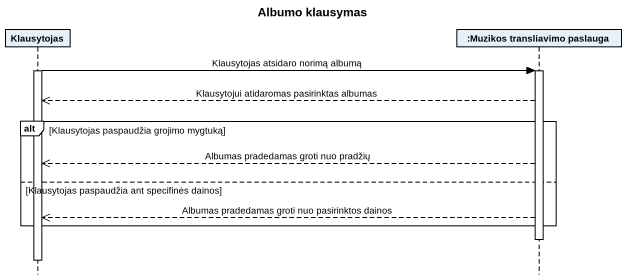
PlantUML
@startuml
title Albumo klausymas
hide footbox
participant Klausytojas
participant ":Muzikos transliavimo paslauga" as Muzikos_transliavimo

activate Klausytojas
Klausytojas -> Muzikos_transliavimo : Klausytojas atsidaro norimą albumą
activate Muzikos_transliavimo
Muzikos_transliavimo -->> Klausytojas : Klausytojui atidaromas pasirinktas albumas
alt Klausytojas paspaudžia grojimo mygtuką
  Muzikos_transliavimo -->> Klausytojas : Albumas pradedamas groti nuo pradžių
else Klausytojas paspaudžia ant specifinės dainos
  Muzikos_transliavimo -->> Klausytojas : Albumas pradedamas groti nuo pasirinktos dainos
end
deactivate Muzikos_transliavimo
deactivate Klausytojas
@enduml
